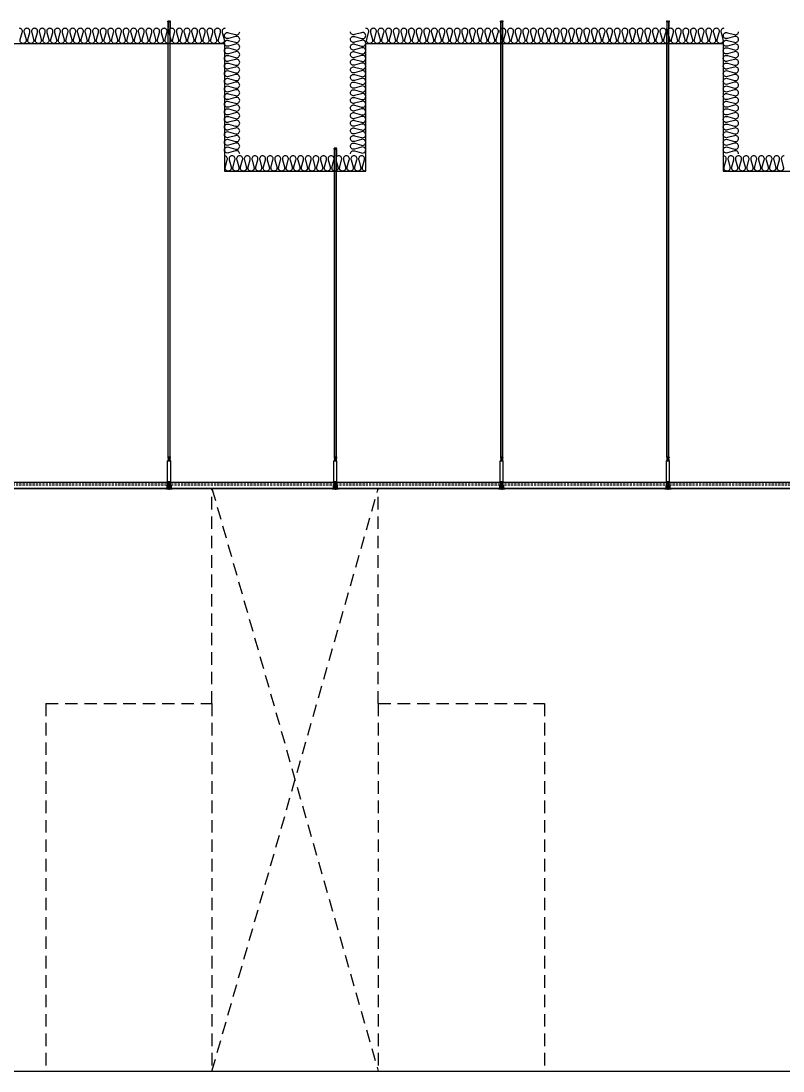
# Model space of a CAD drawing. Header units: millimetres. Extents: x 17311 to 801382, y -242618 to -104888.
# Drawn here: x 315082 to 320582, y -169229 to -161657 of the extents above; entities that cross this region are included whole.
import ezdxf

# ---------------------------------------------------------------- set-up
doc = ezdxf.new("R2010")
doc.units = ezdxf.units.MM
doc.header["$LTSCALE"] = 250
for name, pattern in [('A2', [8, 2, -2, 2, -2]), ('CENTER', [50.8, 31.75, -6.35, 6.35, -6.35]), ('CENTER2', [28.575, 19.05, -3.175, 3.175, -3.175]), ('H1', [1.5, 1, -0.5]), ('HID', [2.8, 1.8, -1]), ('HIDDEN', [9.525, 6.35, -3.175])]:
    doc.linetypes.add(name, pattern=pattern)
for name, color, linetype in [('A-ELE-252', 252, 'Continuous'), ('A-ETC-SERVER', 5, 'H1'), ('A-FIN', 6, 'Continuous'), ('C-1', 252, 'Continuous'), ('C-HANGER', 8, 'Continuous'), ('C-HANGER-C', 8, 'Continuous'), ('C-sec', 252, 'Continuous'), ('C-STL4', 252, 'Continuous'), ('C-STL6', 8, 'Continuous'), ('C-T-BAR MAIN-', 252, 'Continuous'), ('C-삼성엔지니어링_CEILING', 252, 'Continuous'), ('C-압출', 252, 'Continuous'), ('ISL', 251, 'Continuous')]:
    doc.layers.add(name, color=color, linetype=linetype)
doc.layers.add('C-중심선', color=252, linetype='CENTER2', lineweight=20)

# ---------------------------------------------------------------- blocks, each defined once
blk = doc.blocks.new('A$C612ec77b')
at = {"layer": 'A-ELE-252', "linetype": 'HID', "ltscale": 0.2}
for p, q in [((-2400, 2650), (-2400, 4200)), ((-2400, 4200), (-1200, 0)), ((-2400, 0), (-1200, 4200)), ((-1200, 2650), (-1200, 4200)), ((-3600, 2650), (-3600, 0)), ((-3600, 2650), (-2400, 2650)), ((-2400, 2650), (-2400, 0)), ((-1200, 2650), (-1200, 0)), ((-1200, 2650), (0, 2650)), ((0, 2650), (0, 0))]:
    blk.add_line(p, q, dxfattribs=at)
blk = doc.blocks.new('usgh')
at = {"layer": 'C-STL4'}
blk.add_lwpolyline([(1763311, 329517), (1763311, 329599), (1763381, 329599), (1763381, 329517)], close=True, dxfattribs=at)
at = {"layer": 'C-압출', "color": 252, "linetype": 'Continuous', "lineweight": 40, "extrusion": (0, 0, -1)}
for p, q in [((1763325, 329599), (1763322, 329596)), ((1763322, 329596), (1763325, 329592)), ((1763325, 329592), (1763322, 329588)), ((1763322, 329588), (1763325, 329584)), ((1763325, 329584), (1763322, 329580)), ((1763322, 329580), (1763325, 329576)), ((1763325, 329576), (1763322, 329572)), ((1763322, 329572), (1763325, 329568)), ((1763325, 329568), (1763322, 329565)), ((1763322, 329565), (1763325, 329561)), ((1763325, 329561), (1763322, 329557)), ((1763322, 329557), (1763325, 329553)), ((1763325, 329553), (1763322, 329549)), ((1763322, 329549), (1763325, 329545)), ((1763325, 329545), (1763322, 329541)), ((1763364, 329596), (1763368, 329599)), ((1763368, 329592), (1763364, 329596)), ((1763364, 329588), (1763368, 329592)), ((1763368, 329584), (1763364, 329588)), ((1763364, 329580), (1763368, 329584)), ((1763368, 329576), (1763364, 329580)), ((1763364, 329572), (1763368, 329576)), ((1763368, 329568), (1763364, 329572)), ((1763364, 329565), (1763368, 329568)), ((1763368, 329561), (1763364, 329565)), ((1763364, 329557), (1763368, 329561)), ((1763368, 329553), (1763364, 329557)), ((1763364, 329549), (1763368, 329553)), ((1763368, 329545), (1763364, 329549)), ((1763364, 329541), (1763368, 329545)), ((1763325, 329522), (1763320, 329517)), ((1763322, 329541), (1763325, 329538)), ((1763325, 329538), (1763322, 329534)), ((1763322, 329534), (1763325, 329530)), ((1763325, 329530), (1763322, 329526)), ((1763322, 329526), (1763325, 329522)), ((1763363, 329517), (1763368, 329522)), ((1763368, 329538), (1763364, 329541)), ((1763364, 329534), (1763368, 329538)), ((1763368, 329530), (1763364, 329534)), ((1763364, 329526), (1763368, 329530)), ((1763368, 329522), (1763364, 329526))]:
    blk.add_line(p, q, dxfattribs=at)
at = {"layer": 'C-중심선'}
blk.add_line((1763346, 329623), (1763346, 329480), dxfattribs=at)
blk = doc.blocks.new('r6okghj')
at = {"layer": 'C-삼성엔지니어링_CEILING'}
for p, q in [((1770244, 316436), (1770234, 316431)), ((1770244, 316390), (1770234, 316396)), ((1770344, 316436), (1770244, 316436)), ((1770253, 316436), (1770264, 316431)), ((1770253, 316390), (1770264, 316396)), ((1770274, 316436), (1770264, 316431)), ((1770264, 316396), (1770264, 316431)), ((1770274, 316390), (1770264, 316396)), ((1770314, 316436), (1770324, 316431)), ((1770314, 316390), (1770324, 316396)), ((1770334, 316436), (1770324, 316431)), ((1770324, 316396), (1770324, 316431)), ((1770334, 316390), (1770324, 316396)), ((1770344, 316436), (1770354, 316431)), ((1770344, 316390), (1770354, 316396))]:
    blk.add_line(p, q, dxfattribs=at)
for points in [[(1770234, 316431), (1770234, 316396)], [(1770244, 316390), (1770344, 316390)], [(1770354, 316396), (1770354, 316431)]]:
    blk.add_lwpolyline(points, dxfattribs=at)
blk = doc.blocks.new('격자틀-1')
at = {"layer": 'C-HANGER'}
for p, q in [((-16.4, 230.4), (6.3, 230.4)), ((-16.4, 230.4), (-16.4, 228.9)), ((-16.4, 228.9), (6.3, 228.9)), ((6.3, 230.4), (6.3, 228.9))]:
    blk.add_line(p, q, dxfattribs=at)
at = {"layer": 'C-HANGER-C'}
for p, q in [((-16.1, 52.1), (-16.1, 202)), ((6, 202), (-16.1, 202)), ((6, 52.1), (6, 202)), ((6, 52.1), (-16.1, 52.1))]:
    blk.add_line(p, q, dxfattribs=at)
at = {"layer": 'C-STL6', "linetype": 'CENTER2', "ltscale": 20}
blk.add_line((-5, 52.7), (-5, -5), dxfattribs=at)
at = {"layer": 'C-T-BAR MAIN-'}
blk.add_lwpolyline([(-14.3, 41.1), (-14.3, 52.1), (4.2, 52.1), (4.2, 41.1), (2.2, 41.1), (2.2, 50.1), (-12.3, 50.1), (-12.3, 41.1), (-14.3, 41.1)], dxfattribs=at)
at = {"layer": 'C-삼성엔지니어링_CEILING'}
for p, q in [((-14, 202), (-14, 203.8)), ((-12.4, 210.8), (-13.9, 209.9)), ((-12.4, 203.8), (-13.9, 204.7)), ((2.3, 210.8), (-12.4, 210.8)), ((2.3, 203.8), (-12.4, 203.8)), ((-11.1, 210.8), (-9.5, 209.9)), ((-11.1, 203.8), (-9.5, 204.7)), ((-10.7, 220.3), (-2.2, 222)), ((-10.7, 220.3), (-9.9, 221.6)), ((-10.7, 218.1), (1, 220.5)), ((-10.7, 220.3), (-9.9, 219.4)), ((-10.7, 218.1), (-9.9, 219.4)), ((-10.7, 215.9), (1, 218.3)), ((-10.7, 218.1), (-9.9, 217.2)), ((-10.7, 215.9), (-9.9, 217.2)), ((-10.7, 213.7), (1, 216.1)), ((-10.7, 215.9), (-9.9, 215)), ((-10.7, 213.7), (-9.9, 215)), ((-10.7, 213.7), (-9.9, 212.8)), ((-10.4, 213.4), (-10.4, 210.8)), ((-10.3, 222), (-9.9, 221.6)), ((-9.9, 221.6), (-7.6, 222)), ((-9.9, 221.6), (-7.6, 222)), ((-9.9, 219.4), (-0.2, 221.3)), ((-9.9, 219.4), (-0.2, 221.3)), ((-9.9, 217.2), (-0.2, 219.1)), ((-9.9, 217.2), (-0.2, 219.1)), ((-9.9, 215), (-0.2, 216.9)), ((-9.9, 215), (-0.2, 216.9)), ((-9.9, 212.8), (-0.2, 214.7)), ((-9.9, 212.8), (-0.2, 214.7)), ((-8, 210.8), (-9.5, 209.9)), ((-9.5, 204.7), (-9.5, 209.9)), ((-8, 203.8), (-9.5, 204.7)), ((-2.1, 210.8), (-0.6, 209.9)), ((-2.1, 203.8), (-0.6, 204.7)), ((1, 210.8), (-0.6, 209.9)), ((-0.6, 204.7), (-0.6, 209.9)), ((1, 203.8), (-0.6, 204.7)), ((-0.2, 221.3), (0.4, 222)), ((-0.2, 221.3), (1, 220.5)), ((-0.2, 219.1), (1, 220.5)), ((-0.2, 219.1), (1, 218.3)), ((-0.2, 216.9), (1, 218.3)), ((-0.2, 216.9), (1, 216.1)), ((-0.2, 214.7), (1, 216.1)), ((0.3, 215.3), (0.3, 210.8)), ((0.3, 215.3), (0.3, 210.8)), ((2.3, 210.8), (3.8, 209.9)), ((2.3, 203.8), (3.8, 204.7)), ((3.9, 202), (3.9, 203.8))]:
    blk.add_line(p, q, dxfattribs=at)
for points in [[(3.9, 203.8), (-14, 203.8)], [(-13.9, 209.9), (-13.9, 204.7)], [(-12.4, 203.8), (2.3, 203.8)], [(3.8, 204.7), (3.8, 209.9)]]:
    blk.add_lwpolyline(points, dxfattribs=at)
at = {"layer": 'C-압출', "linetype": 'Continuous', "lineweight": 40, "extrusion": (0, 0, -1)}
for p, q in [((-25.1, 0.3), (-25.1, 2.2)), ((-24.8, 2.5), (-12.6, 2.5)), ((-10.1, 0), (-24.8, 0)), ((-12.3, 2.8), (-12.3, 28.3)), ((-10.1, 50), (-8.3, 50)), ((-9.8, 19.7), (-9.8, 18.9)), ((-9.8, 18.9), (-9.2, 18.3)), ((-9.2, 18.3), (-9.8, 17.6)), ((-9.8, 17.6), (-9.2, 17)), ((-9.2, 17), (-9.8, 16.4)), ((-9.8, 16.4), (-9.2, 15.8)), ((-9.2, 15.8), (-9.8, 15.1)), ((-9.8, 15.1), (-9.2, 14.5)), ((-9.2, 14.5), (-9.8, 13.9)), ((-9.8, 13.9), (-9.2, 13.2)), ((-9.2, 13.2), (-9.8, 12.6)), ((-9.8, 12.6), (-9.2, 12)), ((-9.2, 12), (-9.8, 11.4)), ((-9.8, 11.4), (-9.2, 10.8)), ((-9.2, 10.8), (-9.8, 10.1)), ((-9.8, 10.1), (-9.2, 9.5)), ((-9.2, 9.5), (-9.8, 8.9)), ((-9.8, 8.9), (-9.2, 8.2)), ((-9.2, 8.2), (-9.8, 7.6)), ((-9.8, 7.6), (-9.2, 7)), ((-9.2, 7), (-9.8, 6.4)), ((-9.8, 6.4), (-9.2, 5.8)), ((-9.2, 5.8), (-9.8, 5.1)), ((-9.8, 5.1), (-9.2, 4.5)), ((-9.2, 4.5), (-9.8, 3.9)), ((-9.8, 3.9), (-9.2, 3.2)), ((-9.2, 3.2), (-9.8, 2.6)), ((-9.8, 2.6), (-9.2, 2)), ((-9.2, 2), (-9.8, 1.4)), ((-9.8, 1.4), (-9.8, 0.6)), ((-9.8, 0.6), (-9.8, 0.3)), ((-0.6, 20), (-9.5, 20)), ((-8.1, 49.7), (-8.1, 49.5)), ((-2, 49), (-2, 49.7)), ((-1.7, 50), (0.1, 50)), ((-0.9, 17.6), (-0.3, 18.3)), ((-0.3, 17), (-0.9, 17.6)), ((-0.9, 16.4), (-0.3, 17)), ((-0.3, 15.8), (-0.9, 16.4)), ((-0.9, 15.1), (-0.3, 15.8)), ((-0.3, 14.5), (-0.9, 15.1)), ((-0.9, 13.9), (-0.3, 14.5)), ((-0.3, 13.2), (-0.9, 13.9)), ((-0.9, 12.6), (-0.3, 13.2)), ((-0.3, 12), (-0.9, 12.6)), ((-0.9, 11.4), (-0.3, 12)), ((-0.3, 10.8), (-0.9, 11.4)), ((-0.9, 10.1), (-0.3, 10.8)), ((-0.3, 9.5), (-0.9, 10.1)), ((-0.9, 8.9), (-0.3, 9.5)), ((-0.3, 8.2), (-0.9, 8.9)), ((-0.9, 7.6), (-0.3, 8.2)), ((-0.3, 7), (-0.9, 7.6)), ((-0.9, 6.4), (-0.3, 7)), ((-0.3, 5.8), (-0.9, 6.4)), ((-0.9, 5.1), (-0.3, 5.8)), ((-0.3, 4.5), (-0.9, 5.1)), ((-0.9, 3.9), (-0.3, 4.5)), ((-0.3, 3.2), (-0.9, 3.9)), ((-0.9, 2.6), (-0.3, 3.2)), ((-0.3, 2), (-0.9, 2.6)), ((-0.9, 1.4), (-0.3, 2)), ((-0.3, 0.8), (-0.9, 1.4)), ((-0.3, 18.3), (-0.3, 19.7)), ((-0.3, 0.3), (-0.3, 0.8)), ((14.7, 0), (0, 0)), ((2.2, 28.3), (2.2, 2.8)), ((2.5, 2.5), (14.7, 2.5)), ((14.9, 2.2), (14.9, 0.3))]:
    blk.add_line(p, q, dxfattribs=at)
at = {"layer": 'C-압출', "linetype": 'Continuous', "lineweight": 40}
for p, q in [((-12.3, 28.3), (-12.3, 49.7)), ((-12, 50), (-8.3, 50)), ((-9.3, 31.3), (-9.3, 44.7)), ((-9, 45), (-8.3, 45)), ((-9, 31), (-1.1, 31)), ((-8.1, 49.7), (-8.1, 45.3)), ((-2, 49.7), (-2, 45.3)), ((-1.7, 50), (1.9, 50)), ((-1.7, 45), (-1.1, 45)), ((-0.8, 31.3), (-0.8, 44.7)), ((2.2, 28.3), (2.2, 49.7))]:
    blk.add_line(p, q, dxfattribs=at)
at = {"layer": 'C-압출', "linetype": 'Continuous', "lineweight": 40, "extrusion": (0, 0, -1)}
for centre, start, end in [((24.8, 0.3), 270, 0), ((12.6, 2.8), 180, 270), ((10.1, 0.3), 180, 270), ((9.5, 19.7), 0, 90), ((8.3, 49.7), 90, 180), ((1.7, 49.7), 0, 90), ((0.6, 19.7), 90, 180), ((0, 0.3), 270, 0), ((-2.5, 2.8), 270, 0), ((-14.7, 2.2), 90, 180), ((-14.7, 0.3), 180, 270)]:
    blk.add_arc(centre, 0.3, start, end, dxfattribs=at)
at = {"layer": 'C-압출', "linetype": 'Continuous', "lineweight": 40}
for centre, start, end in [((-12, 49.7), 90, 180), ((-9, 44.7), 90, 180), ((-9, 31.3), 180, 270), ((-8.3, 49.7), 0, 90), ((-8.3, 45.3), 270, 0), ((-1.7, 45.3), 180, 270), ((-1.1, 44.7), 0, 90), ((-1.1, 31.3), 270, 0), ((1.9, 49.7), 0, 90)]:
    blk.add_arc(centre, 0.3, start, end, dxfattribs=at)
at = {"layer": 'C-압출'}
blk.add_arc((-1.7, 49.7), 0.3, 90, 180, dxfattribs=at)
at = {"layer": 'C-중심선', "linetype": 'CENTER', "lineweight": 5}
blk.add_line((-14.5, 25.5), (4.4, 25.5), dxfattribs=at)
at = {"layer": 'C-HANGER-C'}
for name, p, xscale, yscale, zscale in [('r6okghj', (-263370.1, -46847), 0.1487691112046762, 0.1487691112046762, 0.1487691112046762), ('usgh', (-176673.6, -32977.4), 0.1001893939418906, 0.1001893939418906, 0.1001893939418906)]:
    blk.add_blockref(name, p, dxfattribs=dict(at, xscale=xscale, yscale=yscale, zscale=zscale))

msp = doc.modelspace()

# ---------------------------------------------------------------- linework, layer by layer
at = {"layer": 'A-FIN'}
for p, q in [((295060.7, -169229.5), (360660.7, -169229.5)), ((297260.7, -169229.5), (327760.7, -169229.5))]:
    msp.add_line(p, q, dxfattribs=at)
at = {"layer": 'C-1', "linetype": 'A2'}
for p, q in [((316143.1, -161662.3), (316142, -161659.5)), ((316146.9, -161666.7), (316142.6, -161656.9)), ((316148.2, -161657.2), (316142.6, -161658.4)), ((316143.1, -161662.3), (316144, -161662)), ((316143.8, -161664), (316144.7, -161663.7)), ((316144.9, -161666.7), (316143.8, -161664)), ((316144.7, -161663.7), (316144, -161662)), ((316144.9, -161709.5), (316144.9, -161666.7)), ((316146.9, -161709.5), (316146.9, -161666.7)), ((316151.8, -161665.9), (316149.2, -161657.7)), ((316151.8, -161665.9), (316154.4, -161657.7)), ((316160.9, -161658.4), (316155.3, -161657.2)), ((316156.6, -161666.7), (316160.9, -161656.9)), ((316156.6, -161666.7), (316156.6, -161709.5)), ((316158.6, -161666.7), (316159.7, -161664)), ((316158.6, -161666.7), (316158.6, -161709.5)), ((316158.8, -161663.7), (316159.5, -161662)), ((316159.7, -161664), (316158.8, -161663.7)), ((316160.4, -161662.3), (316159.5, -161662)), ((316160.4, -161662.3), (316161.5, -161659.5)), ((318543.1, -161662.3), (318542, -161659.5)), ((318546.9, -161666.7), (318542.6, -161656.9)), ((318548.2, -161657.2), (318542.6, -161658.4)), ((318543.1, -161662.3), (318544, -161662)), ((318543.8, -161664), (318544.7, -161663.7)), ((318544.9, -161666.7), (318543.8, -161664)), ((318544.7, -161663.7), (318544, -161662)), ((318544.9, -161709.5), (318544.9, -161666.7)), ((318546.9, -161709.5), (318546.9, -161666.7)), ((318551.8, -161665.9), (318549.2, -161657.7)), ((318551.8, -161665.9), (318554.4, -161657.7)), ((318560.9, -161658.4), (318555.3, -161657.2)), ((318556.6, -161666.7), (318560.9, -161656.9)), ((318556.6, -161666.7), (318556.6, -161709.5)), ((318558.6, -161666.7), (318559.7, -161664)), ((318558.6, -161666.7), (318558.6, -161709.5)), ((318558.8, -161663.7), (318559.5, -161662)), ((318559.7, -161664), (318558.8, -161663.7)), ((318560.4, -161662.3), (318559.5, -161662)), ((318560.4, -161662.3), (318561.5, -161659.5)), ((319743.1, -161662.3), (319742, -161659.5)), ((319746.9, -161666.7), (319742.6, -161656.9)), ((319748.2, -161657.2), (319742.6, -161658.4)), ((319743.1, -161662.3), (319744, -161662)), ((319743.8, -161664), (319744.7, -161663.7)), ((319744.9, -161666.7), (319743.8, -161664)), ((319744.7, -161663.7), (319744, -161662)), ((319744.9, -161709.5), (319744.9, -161666.7)), ((319746.9, -161709.5), (319746.9, -161666.7)), ((319751.8, -161665.9), (319749.2, -161657.7)), ((319751.8, -161665.9), (319754.4, -161657.7)), ((319760.9, -161658.4), (319755.3, -161657.2)), ((319756.6, -161666.7), (319760.9, -161656.9)), ((319756.6, -161666.7), (319756.6, -161709.5)), ((319758.6, -161666.7), (319759.7, -161664)), ((319758.6, -161666.7), (319758.6, -161709.5)), ((319758.8, -161663.7), (319759.5, -161662)), ((319759.7, -161664), (319758.8, -161663.7)), ((319760.4, -161662.3), (319759.5, -161662)), ((319760.4, -161662.3), (319761.5, -161659.5)), ((317343.1, -162582.3), (317342, -162579.5)), ((317346.9, -162586.7), (317342.6, -162576.9)), ((317348.2, -162577.2), (317342.6, -162578.4)), ((317343.1, -162582.3), (317344, -162582)), ((317343.8, -162584), (317344.7, -162583.7)), ((317344.9, -162586.7), (317343.8, -162584)), ((317344.7, -162583.7), (317344, -162582)), ((317359.4, -162574.6), (317344.1, -162574.6)), ((317351.8, -162585.9), (317349.2, -162577.7)), ((317351.8, -162585.9), (317354.4, -162577.7)), ((317360.9, -162578.4), (317355.3, -162577.2)), ((317356.6, -162586.7), (317360.9, -162576.9)), ((317358.6, -162586.7), (317359.7, -162584)), ((317358.8, -162583.7), (317359.5, -162582)), ((317359.7, -162584), (317358.8, -162583.7)), ((317360.4, -162582.3), (317359.5, -162582)), ((317360.4, -162582.3), (317361.5, -162579.5)), ((317344.9, -162629.5), (317344.9, -162586.7)), ((317346.9, -162629.5), (317346.9, -162586.7)), ((317356.6, -162586.7), (317356.6, -162629.5)), ((317358.6, -162586.7), (317358.6, -162629.5))]:
    msp.add_line(p, q, dxfattribs=at)
for centre, radius, start, end in [((316142.8, -161659.2), 0.808, 102.52881, 201.80141), ((316148.4, -161658), 0.808, 17.65012, 102.52881), ((316155.1, -161658), 0.808, 77.47119, 162.34988), ((316160.8, -161659.2), 0.808, 338.19859, 77.47119), ((318542.8, -161659.2), 0.808, 102.52881, 201.80141), ((318548.4, -161658), 0.808, 17.65012, 102.52881), ((318555.1, -161658), 0.808, 77.47119, 162.34988), ((318560.8, -161659.2), 0.808, 338.19859, 77.47119), ((319742.8, -161659.2), 0.808, 102.52881, 201.80141), ((319748.4, -161658), 0.808, 17.65012, 102.52881), ((319755.1, -161658), 0.808, 77.47119, 162.34988), ((319760.8, -161659.2), 0.808, 338.19859, 77.47119), ((317342.8, -162579.2), 0.808, 102.52881, 201.80141), ((317344.1, -162576.2), 1.62, 90, 203.42869), ((317348.4, -162578), 0.808, 17.65012, 102.52881), ((317355.1, -162578), 0.808, 77.47119, 162.34988), ((317359.4, -162576.2), 1.62, 336.57131, 90), ((317360.8, -162579.2), 0.808, 338.19859, 77.47119)]:
    msp.add_arc(centre, radius, start, end, dxfattribs=at)
at = {"layer": 'C-HANGER'}
for p, q in [((316144.6, -164801.5), (316144.6, -161709.5)), ((316145.5, -164801.5), (316145.5, -161709.5)), ((316158, -164801.5), (316158, -161709.5)), ((316158.9, -164801.5), (316158.9, -161709.5)), ((318544.6, -164801.5), (318544.6, -161709.5)), ((318545.5, -164801.5), (318545.5, -161709.5)), ((318558, -164801.5), (318558, -161709.5)), ((318558.9, -164801.5), (318558.9, -161709.5)), ((319744.6, -164801.5), (319744.6, -161709.5)), ((319745.5, -164801.5), (319745.5, -161709.5)), ((319758, -164801.5), (319758, -161709.5)), ((319758.9, -164801.5), (319758.9, -161709.5)), ((317344.6, -164801.5), (317344.6, -162629.5)), ((317345.5, -164801.5), (317345.5, -162629.5)), ((317358, -164801.5), (317358, -162629.5)), ((317358.9, -164801.5), (317358.9, -162629.5))]:
    msp.add_line(p, q, dxfattribs=at)
at = {"layer": 'C-sec'}
for points in [[(314965.7, -165028.7), (316137.8, -165028.7, 0.361786), (316138.1, -165028.4), (316138.1, -165006.7), (316138.8, -165006.7), (316138.8, -165029.2, -0.414214), (316138.5, -165029.5), (314965.1, -165029.5, -0.414214), (314964.8, -165029.2), (314964.8, -165006.7), (314965.5, -165006.7), (314965.5, -165028.4, 0.414214), (314965.8, -165028.7)], [(316165.7, -165028.7), (317337.8, -165028.7, 0.361786), (317338.1, -165028.4), (317338.1, -165006.7), (317338.8, -165006.7), (317338.8, -165029.2, -0.414214), (317338.5, -165029.5), (316165.1, -165029.5, -0.414214), (316164.8, -165029.2), (316164.8, -165006.7), (316165.5, -165006.7), (316165.5, -165028.4, 0.414214), (316165.8, -165028.7)], [(317365.7, -165028.7), (318537.8, -165028.7, 0.361786), (318538.1, -165028.4), (318538.1, -165006.7), (318538.8, -165006.7), (318538.8, -165029.2, -0.414214), (318538.5, -165029.5), (317365.1, -165029.5, -0.414214), (317364.8, -165029.2), (317364.8, -165006.7), (317365.5, -165006.7), (317365.5, -165028.4, 0.414214), (317365.8, -165028.7)], [(318565.7, -165028.7), (319737.8, -165028.7, 0.361786), (319738.1, -165028.4), (319738.1, -165006.7), (319738.8, -165006.7), (319738.8, -165029.2, -0.414214), (319738.5, -165029.5), (318565.1, -165029.5, -0.414214), (318564.8, -165029.2), (318564.8, -165006.7), (318565.5, -165006.7), (318565.5, -165028.4, 0.414214), (318565.8, -165028.7)], [(319765.7, -165028.7), (320937.8, -165028.7, 0.361786), (320938.1, -165028.4), (320938.1, -165006.7), (320938.8, -165006.7), (320938.8, -165029.2, -0.414214), (320938.5, -165029.5), (319765.1, -165029.5, -0.414214), (319764.8, -165029.2), (319764.8, -165006.7), (319765.5, -165006.7), (319765.5, -165028.4, 0.414214), (319765.8, -165028.7)]]:
    msp.add_lwpolyline(points, format="xyb", dxfattribs=at)
at = {"layer": 'C-STL6'}
msp.add_line((297282.6, -164982), (358438.8, -164982), dxfattribs=at)
at = {"layer": 'C-STL6', "linetype": 'HIDDEN', "ltscale": 0.01}
for p, q in [((297282.6, -164986.9), (358438.8, -164986.9)), ((297282.6, -165000.9), (358438.8, -165000.9))]:
    msp.add_line(p, q, dxfattribs=at)
at = {"layer": 'ISL'}
for points in [[(316555.7, -161709.5, 0.524856), (316535.1, -161739.3), (316548.7, -161789.7, -1.449198), (316507.6, -161789.7), (316521.2, -161739.3, 0.524856), (316500.7, -161709.5, 0.524856), (316480.1, -161739.3), (316493.7, -161789.7, -1.449198), (316452.6, -161789.7), (316466.2, -161739.3, 0.524856), (316445.7, -161709.5, 0.524856), (316425.1, -161739.3), (316438.7, -161789.7, -1.449198), (316397.6, -161789.7), (316411.2, -161739.3, 0.524856), (316390.7, -161709.5, 0.524856), (316370.1, -161739.3), (316383.7, -161789.7, -1.449198), (316342.6, -161789.7), (316356.2, -161739.3, 0.524856), (316335.7, -161709.5, 0.524856), (316315.1, -161739.3), (316328.7, -161789.7, -1.449198), (316287.6, -161789.7), (316301.2, -161739.3, 0.524856), (316280.7, -161709.5, 0.524856), (316260.1, -161739.3), (316273.7, -161789.7, -1.449198), (316232.6, -161789.7), (316246.2, -161739.3, 0.524856), (316225.7, -161709.5, 0.524856), (316205.1, -161739.3), (316218.7, -161789.7, -1.449198), (316177.6, -161789.7), (316191.2, -161739.3, 0.524856), (316170.7, -161709.5, 0.524856), (316150.1, -161739.3), (316163.7, -161789.7, -1.449198), (316122.6, -161789.7), (316136.2, -161739.3, 0.524856), (316115.7, -161709.5, 0.524856), (316095.1, -161739.3), (316108.7, -161789.7, -1.449198), (316067.6, -161789.7), (316081.2, -161739.3, 0.524856), (316060.7, -161709.5, 0.524856), (316040.1, -161739.3), (316053.7, -161789.7, -1.449198), (316012.6, -161789.7), (316026.2, -161739.3, 0.524856), (316005.7, -161709.5, 0.524856), (315985.1, -161739.3), (315998.7, -161789.7, -1.449198), (315957.6, -161789.7), (315971.2, -161739.3, 0.524856), (315950.7, -161709.5, 0.524856), (315930.1, -161739.3), (315943.7, -161789.7, -1.449198), (315902.6, -161789.7), (315916.2, -161739.3, 0.524856), (315895.7, -161709.5, 0.524856), (315875.1, -161739.3), (315888.7, -161789.7, -1.449198), (315847.6, -161789.7), (315861.2, -161739.3, 0.524856), (315840.7, -161709.5, 0.524856), (315820.1, -161739.3), (315833.7, -161789.7, -1.449198), (315792.6, -161789.7), (315806.2, -161739.3, 0.524856), (315785.7, -161709.5, 0.524856), (315765.1, -161739.3), (315778.7, -161789.7, -1.449198), (315737.6, -161789.7), (315751.2, -161739.3, 0.524856), (315730.7, -161709.5, 0.524856), (315710.1, -161739.3), (315723.7, -161789.7, -1.449198), (315682.6, -161789.7), (315696.2, -161739.3, 0.524856), (315675.7, -161709.5, 0.524856), (315655.1, -161739.3), (315668.7, -161789.7, -1.449198), (315627.6, -161789.7), (315641.2, -161739.3, 0.524856), (315620.7, -161709.5, 0.524856), (315600.1, -161739.3), (315613.7, -161789.7, -1.449198), (315572.6, -161789.7), (315586.2, -161739.3, 0.524856), (315565.7, -161709.5, 0.524856), (315545.1, -161739.3), (315558.7, -161789.7, -1.449198), (315517.6, -161789.7), (315531.2, -161739.3, 0.524856), (315510.7, -161709.5, 0.524856), (315490.1, -161739.3), (315503.7, -161789.7, -1.449198), (315462.6, -161789.7), (315476.2, -161739.3, 0.524856), (315455.7, -161709.5, 0.524856), (315435.1, -161739.3), (315448.7, -161789.7, -1.449198), (315407.6, -161789.7), (315421.2, -161739.3, 0.524856), (315400.7, -161709.5, 0.524856), (315380.1, -161739.3), (315393.7, -161789.7, -1.449198), (315352.6, -161789.7), (315366.2, -161739.3, 0.524856), (315345.7, -161709.5, 0.524856), (315325.1, -161739.3), (315338.7, -161789.7, -1.449198), (315297.6, -161789.7), (315311.2, -161739.3, 0.524856), (315290.7, -161709.5, 0.524856), (315270.1, -161739.3), (315283.7, -161789.7, -1.449198), (315242.6, -161789.7), (315256.2, -161739.3, 0.524856), (315235.7, -161709.5, 0.524856), (315215.1, -161739.3), (315228.7, -161789.7, -1.449198), (315187.6, -161789.7), (315201.2, -161739.3, 0.524856), (315180.7, -161709.5, 0.524856), (315160.1, -161739.3), (315173.7, -161789.7, -1.449198), (315132.6, -161789.7), (315146.2, -161739.3, 0.524856), (315125.7, -161709.5, 0.524856), (315105.1, -161739.3), (315118.7, -161789.7, -1.449198), (315077.6, -161789.7), (315091.2, -161739.3, 0.524856), (315070.7, -161709.5, 0.524856)], [(316660.7, -162614.5, 0.524856), (316630.9, -162593.9), (316580.5, -162607.6, -1.449198), (316580.5, -162566.4), (316630.9, -162580.1, 0.524856), (316660.7, -162559.5, 0.524856), (316630.9, -162538.9), (316580.5, -162552.6, -1.449198), (316580.5, -162511.4), (316630.9, -162525.1, 0.524856), (316660.7, -162504.5, 0.524856), (316630.9, -162483.9), (316580.5, -162497.6, -1.449198), (316580.5, -162456.4), (316630.9, -162470.1, 0.524856), (316660.7, -162449.5, 0.524856), (316630.9, -162428.9), (316580.5, -162442.6, -1.449198), (316580.5, -162401.4), (316630.9, -162415.1, 0.524856), (316660.7, -162394.5, 0.524856), (316630.9, -162373.9), (316580.5, -162387.6, -1.449198), (316580.5, -162346.4), (316630.9, -162360.1, 0.524856), (316660.7, -162339.5, 0.524856), (316630.9, -162318.9), (316580.5, -162332.6, -1.449198), (316580.5, -162291.4), (316630.9, -162305.1, 0.524856), (316660.7, -162284.5, 0.524856), (316630.9, -162263.9), (316580.5, -162277.6, -1.449198), (316580.5, -162236.4), (316630.9, -162250.1, 0.524856), (316660.7, -162229.5, 0.524856), (316630.9, -162208.9), (316580.5, -162222.6, -1.449198), (316580.5, -162181.4), (316630.9, -162195.1, 0.524856), (316660.7, -162174.5, 0.524856), (316630.9, -162153.9), (316580.5, -162167.6, -1.449198), (316580.5, -162126.4), (316630.9, -162140.1, 0.524856), (316660.7, -162119.5, 0.524856), (316630.9, -162098.9), (316580.5, -162112.6, -1.449198), (316580.5, -162071.4), (316630.9, -162085.1, 0.524856), (316660.7, -162064.5, 0.524856), (316630.9, -162043.9), (316580.5, -162057.6, -1.449198), (316580.5, -162016.4), (316630.9, -162030.1, 0.524856), (316660.7, -162009.5, 0.524856), (316630.9, -161988.9), (316580.5, -162002.6, -1.449198), (316580.5, -161961.4), (316630.9, -161975.1, 0.524856), (316660.7, -161954.5, 0.524856), (316630.9, -161933.9), (316580.5, -161947.6, -1.449198), (316580.5, -161906.4), (316630.9, -161920.1, 0.524856), (316660.7, -161899.5, 0.524856), (316630.9, -161878.9), (316580.5, -161892.6, -1.449198), (316580.5, -161851.4), (316630.9, -161865.1, 0.524856), (316660.7, -161844.5, 0.524856), (316630.9, -161823.9), (316580.5, -161837.6, -1.449198), (316580.5, -161796.4), (316630.9, -161810.1, 0.524856), (316660.7, -161789.5, 0.524856), (316630.9, -161768.9), (316580.5, -161782.6, -1.449198), (316580.5, -161741.4), (316630.9, -161755.1, 0.524856), (316660.7, -161734.5)], [(317460.7, -162614.5, -0.524856), (317490.5, -162593.9), (317540.9, -162607.6, 1.449198), (317540.9, -162566.4), (317490.5, -162580.1, -0.524856), (317460.7, -162559.5, -0.524856), (317490.5, -162538.9), (317540.9, -162552.6, 1.449198), (317540.9, -162511.4), (317490.5, -162525.1, -0.524856), (317460.7, -162504.5, -0.524856), (317490.5, -162483.9), (317540.9, -162497.6, 1.449198), (317540.9, -162456.4), (317490.5, -162470.1, -0.524856), (317460.7, -162449.5, -0.524856), (317490.5, -162428.9), (317540.9, -162442.6, 1.449198), (317540.9, -162401.4), (317490.5, -162415.1, -0.524856), (317460.7, -162394.5, -0.524856), (317490.5, -162373.9), (317540.9, -162387.6, 1.449198), (317540.9, -162346.4), (317490.5, -162360.1, -0.524856), (317460.7, -162339.5, -0.524856), (317490.5, -162318.9), (317540.9, -162332.6, 1.449198), (317540.9, -162291.4), (317490.5, -162305.1, -0.524856), (317460.7, -162284.5, -0.524856), (317490.5, -162263.9), (317540.9, -162277.6, 1.449198), (317540.9, -162236.4), (317490.5, -162250.1, -0.524856), (317460.7, -162229.5, -0.524856), (317490.5, -162208.9), (317540.9, -162222.6, 1.449198), (317540.9, -162181.4), (317490.5, -162195.1, -0.524856), (317460.7, -162174.5, -0.524856), (317490.5, -162153.9), (317540.9, -162167.6, 1.449198), (317540.9, -162126.4), (317490.5, -162140.1, -0.524856), (317460.7, -162119.5, -0.524856), (317490.5, -162098.9), (317540.9, -162112.6, 1.449198), (317540.9, -162071.4), (317490.5, -162085.1, -0.524856), (317460.7, -162064.5, -0.524856), (317490.5, -162043.9), (317540.9, -162057.6, 1.449198), (317540.9, -162016.4), (317490.5, -162030.1, -0.524856), (317460.7, -162009.5, -0.524856), (317490.5, -161988.9), (317540.9, -162002.6, 1.449198), (317540.9, -161961.4), (317490.5, -161975.1, -0.524856), (317460.7, -161954.5, -0.524856), (317490.5, -161933.9), (317540.9, -161947.6, 1.449198), (317540.9, -161906.4), (317490.5, -161920.1, -0.524856), (317460.7, -161899.5, -0.524856), (317490.5, -161878.9), (317540.9, -161892.6, 1.449198), (317540.9, -161851.4), (317490.5, -161865.1, -0.524856), (317460.7, -161844.5, -0.524856), (317490.5, -161823.9), (317540.9, -161837.6, 1.449198), (317540.9, -161796.4), (317490.5, -161810.1, -0.524856), (317460.7, -161789.5, -0.524856), (317490.5, -161768.9), (317540.9, -161782.6, 1.449198), (317540.9, -161741.4), (317490.5, -161755.1, -0.524856), (317460.7, -161734.5)], [(320155.7, -161709.5, 0.524856), (320135.1, -161739.3), (320148.7, -161789.7, -1.449198), (320107.6, -161789.7), (320121.2, -161739.3, 0.524856), (320100.7, -161709.5, 0.524856), (320080.1, -161739.3), (320093.7, -161789.7, -1.449198), (320052.6, -161789.7), (320066.2, -161739.3, 0.524856), (320045.7, -161709.5, 0.524856), (320025.1, -161739.3), (320038.7, -161789.7, -1.449198), (319997.6, -161789.7), (320011.2, -161739.3, 0.524856), (319990.7, -161709.5, 0.524856), (319970.1, -161739.3), (319983.7, -161789.7, -1.449198), (319942.6, -161789.7), (319956.2, -161739.3, 0.524856), (319935.7, -161709.5, 0.524856), (319915.1, -161739.3), (319928.7, -161789.7, -1.449198), (319887.6, -161789.7), (319901.2, -161739.3, 0.524856), (319880.7, -161709.5, 0.524856), (319860.1, -161739.3), (319873.7, -161789.7, -1.449198), (319832.6, -161789.7), (319846.2, -161739.3, 0.524856), (319825.7, -161709.5, 0.524856), (319805.1, -161739.3), (319818.7, -161789.7, -1.449198), (319777.6, -161789.7), (319791.2, -161739.3, 0.524856), (319770.7, -161709.5, 0.524856), (319750.1, -161739.3), (319763.7, -161789.7, -1.449198), (319722.6, -161789.7), (319736.2, -161739.3, 0.524856), (319715.7, -161709.5, 0.524856), (319695.1, -161739.3), (319708.7, -161789.7, -1.449198), (319667.6, -161789.7), (319681.2, -161739.3, 0.524856), (319660.7, -161709.5, 0.524856), (319640.1, -161739.3), (319653.7, -161789.7, -1.449198), (319612.6, -161789.7), (319626.2, -161739.3, 0.524856), (319605.7, -161709.5, 0.524856), (319585.1, -161739.3), (319598.7, -161789.7, -1.449198), (319557.6, -161789.7), (319571.2, -161739.3, 0.524856), (319550.7, -161709.5, 0.524856), (319530.1, -161739.3), (319543.7, -161789.7, -1.449198), (319502.6, -161789.7), (319516.2, -161739.3, 0.524856), (319495.7, -161709.5, 0.524856), (319475.1, -161739.3), (319488.7, -161789.7, -1.449198), (319447.6, -161789.7), (319461.2, -161739.3, 0.524856), (319440.7, -161709.5, 0.524856), (319420.1, -161739.3), (319433.7, -161789.7, -1.449198), (319392.6, -161789.7), (319406.2, -161739.3, 0.524856), (319385.7, -161709.5, 0.524856), (319365.1, -161739.3), (319378.7, -161789.7, -1.449198), (319337.6, -161789.7), (319351.2, -161739.3, 0.524856), (319330.7, -161709.5, 0.524856), (319310.1, -161739.3), (319323.7, -161789.7, -1.449198), (319282.6, -161789.7), (319296.2, -161739.3, 0.524856), (319275.7, -161709.5, 0.524856), (319255.1, -161739.3), (319268.7, -161789.7, -1.449198), (319227.6, -161789.7), (319241.2, -161739.3, 0.524856), (319220.7, -161709.5, 0.524856), (319200.1, -161739.3), (319213.7, -161789.7, -1.449198), (319172.6, -161789.7), (319186.2, -161739.3, 0.524856), (319165.7, -161709.5, 0.524856), (319145.1, -161739.3), (319158.7, -161789.7, -1.449198), (319117.6, -161789.7), (319131.2, -161739.3, 0.524856), (319110.7, -161709.5, 0.524856), (319090.1, -161739.3), (319103.7, -161789.7, -1.449198), (319062.6, -161789.7), (319076.2, -161739.3, 0.524856), (319055.7, -161709.5, 0.524856), (319035.1, -161739.3), (319048.7, -161789.7, -1.449198), (319007.6, -161789.7), (319021.2, -161739.3, 0.524856), (319000.7, -161709.5, 0.524856), (318980.1, -161739.3), (318993.7, -161789.7, -1.449198), (318952.6, -161789.7), (318966.2, -161739.3, 0.524856), (318945.7, -161709.5, 0.524856), (318925.1, -161739.3), (318938.7, -161789.7, -1.449198), (318897.6, -161789.7), (318911.2, -161739.3, 0.524856), (318890.7, -161709.5, 0.524856), (318870.1, -161739.3), (318883.7, -161789.7, -1.449198), (318842.6, -161789.7), (318856.2, -161739.3, 0.524856), (318835.7, -161709.5, 0.524856), (318815.1, -161739.3), (318828.7, -161789.7, -1.449198), (318787.6, -161789.7), (318801.2, -161739.3, 0.524856), (318780.7, -161709.5, 0.524856), (318760.1, -161739.3), (318773.7, -161789.7, -1.449198), (318732.6, -161789.7), (318746.2, -161739.3, 0.524856), (318725.7, -161709.5, 0.524856), (318705.1, -161739.3), (318718.7, -161789.7, -1.449198), (318677.6, -161789.7), (318691.2, -161739.3, 0.524856), (318670.7, -161709.5, 0.524856), (318650.1, -161739.3), (318663.7, -161789.7, -1.449198), (318622.6, -161789.7), (318636.2, -161739.3, 0.524856), (318615.7, -161709.5, 0.524856), (318595.1, -161739.3), (318608.7, -161789.7, -1.449198), (318567.6, -161789.7), (318581.2, -161739.3, 0.524856), (318560.7, -161709.5, 0.524856), (318540.1, -161739.3), (318553.7, -161789.7, -1.449198), (318512.6, -161789.7), (318526.2, -161739.3, 0.524856), (318505.7, -161709.5, 0.524856), (318485.1, -161739.3), (318498.7, -161789.7, -1.449198), (318457.6, -161789.7), (318471.2, -161739.3, 0.524856), (318450.7, -161709.5, 0.524856), (318430.1, -161739.3), (318443.7, -161789.7, -1.449198), (318402.6, -161789.7), (318416.2, -161739.3, 0.524856), (318395.7, -161709.5, 0.524856), (318375.1, -161739.3), (318388.7, -161789.7, -1.449198), (318347.6, -161789.7), (318361.2, -161739.3, 0.524856), (318340.7, -161709.5, 0.524856), (318320.1, -161739.3), (318333.7, -161789.7, -1.449198), (318292.6, -161789.7), (318306.2, -161739.3, 0.524856), (318285.7, -161709.5, 0.524856), (318265.1, -161739.3), (318278.7, -161789.7, -1.449198), (318237.6, -161789.7), (318251.2, -161739.3, 0.524856), (318230.7, -161709.5, 0.524856), (318210.1, -161739.3), (318223.7, -161789.7, -1.449198), (318182.6, -161789.7), (318196.2, -161739.3, 0.524856), (318175.7, -161709.5, 0.524856), (318155.1, -161739.3), (318168.7, -161789.7, -1.449198), (318127.6, -161789.7), (318141.2, -161739.3, 0.524856), (318120.7, -161709.5, 0.524856), (318100.1, -161739.3), (318113.7, -161789.7, -1.449198), (318072.6, -161789.7), (318086.2, -161739.3, 0.524856), (318065.7, -161709.5, 0.524856), (318045.1, -161739.3), (318058.7, -161789.7, -1.449198), (318017.6, -161789.7), (318031.2, -161739.3, 0.524856), (318010.7, -161709.5, 0.524856), (317990.1, -161739.3), (318003.7, -161789.7, -1.449198), (317962.6, -161789.7), (317976.2, -161739.3, 0.524856), (317955.7, -161709.5, 0.524856), (317935.1, -161739.3), (317948.7, -161789.7, -1.449198), (317907.6, -161789.7), (317921.2, -161739.3, 0.524856), (317900.7, -161709.5, 0.524856), (317880.1, -161739.3), (317893.7, -161789.7, -1.449198), (317852.6, -161789.7), (317866.2, -161739.3, 0.524856), (317845.7, -161709.5, 0.524856), (317825.1, -161739.3), (317838.7, -161789.7, -1.449198), (317797.6, -161789.7), (317811.2, -161739.3, 0.524856), (317790.7, -161709.5, 0.524856), (317770.1, -161739.3), (317783.7, -161789.7, -1.449198), (317742.6, -161789.7), (317756.2, -161739.3, 0.524856), (317735.7, -161709.5, 0.524856), (317715.1, -161739.3), (317728.7, -161789.7, -1.449198), (317687.6, -161789.7), (317701.2, -161739.3, 0.524856), (317680.7, -161709.5, 0.524856), (317660.1, -161739.3), (317673.7, -161789.7, -1.449198), (317632.6, -161789.7), (317646.2, -161739.3, 0.524856), (317625.7, -161709.5, 0.524856), (317605.1, -161739.3), (317618.7, -161789.7, -1.449198), (317577.6, -161789.7), (317591.2, -161739.3, 0.524856), (317570.7, -161709.5)], [(320260.7, -162614.5, 0.524856), (320230.9, -162593.9), (320180.5, -162607.6, -1.449198), (320180.5, -162566.4), (320230.9, -162580.1, 0.524856), (320260.7, -162559.5, 0.524856), (320230.9, -162538.9), (320180.5, -162552.6, -1.449198), (320180.5, -162511.4), (320230.9, -162525.1, 0.524856), (320260.7, -162504.5, 0.524856), (320230.9, -162483.9), (320180.5, -162497.6, -1.449198), (320180.5, -162456.4), (320230.9, -162470.1, 0.524856), (320260.7, -162449.5, 0.524856), (320230.9, -162428.9), (320180.5, -162442.6, -1.449198), (320180.5, -162401.4), (320230.9, -162415.1, 0.524856), (320260.7, -162394.5, 0.524856), (320230.9, -162373.9), (320180.5, -162387.6, -1.449198), (320180.5, -162346.4), (320230.9, -162360.1, 0.524856), (320260.7, -162339.5, 0.524856), (320230.9, -162318.9), (320180.5, -162332.6, -1.449198), (320180.5, -162291.4), (320230.9, -162305.1, 0.524856), (320260.7, -162284.5, 0.524856), (320230.9, -162263.9), (320180.5, -162277.6, -1.449198), (320180.5, -162236.4), (320230.9, -162250.1, 0.524856), (320260.7, -162229.5, 0.524856), (320230.9, -162208.9), (320180.5, -162222.6, -1.449198), (320180.5, -162181.4), (320230.9, -162195.1, 0.524856), (320260.7, -162174.5, 0.524856), (320230.9, -162153.9), (320180.5, -162167.6, -1.449198), (320180.5, -162126.4), (320230.9, -162140.1, 0.524856), (320260.7, -162119.5, 0.524856), (320230.9, -162098.9), (320180.5, -162112.6, -1.449198), (320180.5, -162071.4), (320230.9, -162085.1, 0.524856), (320260.7, -162064.5, 0.524856), (320230.9, -162043.9), (320180.5, -162057.6, -1.449198), (320180.5, -162016.4), (320230.9, -162030.1, 0.524856), (320260.7, -162009.5, 0.524856), (320230.9, -161988.9), (320180.5, -162002.6, -1.449198), (320180.5, -161961.4), (320230.9, -161975.1, 0.524856), (320260.7, -161954.5, 0.524856), (320230.9, -161933.9), (320180.5, -161947.6, -1.449198), (320180.5, -161906.4), (320230.9, -161920.1, 0.524856), (320260.7, -161899.5, 0.524856), (320230.9, -161878.9), (320180.5, -161892.6, -1.449198), (320180.5, -161851.4), (320230.9, -161865.1, 0.524856), (320260.7, -161844.5, 0.524856), (320230.9, -161823.9), (320180.5, -161837.6, -1.449198), (320180.5, -161796.4), (320230.9, -161810.1, 0.524856), (320260.7, -161789.5, 0.524856), (320230.9, -161768.9), (320180.5, -161782.6, -1.449198), (320180.5, -161741.4), (320230.9, -161755.1, 0.524856), (320260.7, -161734.5)], [(317568.2, -162739.5, -0.524933), (317547.6, -162709.7), (317561.2, -162659.3, 0.524856), (317540.7, -162629.5, 0.524856), (317520.1, -162659.3), (317533.7, -162709.7, -1.449198), (317492.6, -162709.7), (317506.2, -162659.3, 0.524856), (317485.7, -162629.5, 0.524856), (317465.1, -162659.3), (317478.7, -162709.7, -1.449198), (317437.6, -162709.7), (317451.2, -162659.3, 0.524856), (317430.7, -162629.5, 0.524856), (317410.1, -162659.3), (317423.7, -162709.7, -1.449198), (317382.6, -162709.7), (317396.2, -162659.3, 0.524856), (317375.7, -162629.5, 0.524856), (317355.1, -162659.3), (317368.7, -162709.7, -1.449198), (317327.6, -162709.7), (317341.2, -162659.3, 0.524856), (317320.7, -162629.5, 0.524856), (317300.1, -162659.3), (317313.7, -162709.7, -1.449198), (317272.6, -162709.7), (317286.2, -162659.3, 0.524856), (317265.7, -162629.5, 0.524856), (317245.1, -162659.3), (317258.7, -162709.7, -1.449198), (317217.6, -162709.7), (317231.2, -162659.3, 0.524856), (317210.7, -162629.5, 0.524856), (317190.1, -162659.3), (317203.7, -162709.7, -1.449198), (317162.6, -162709.7), (317176.2, -162659.3, 0.524856), (317155.7, -162629.5, 0.524856), (317135.1, -162659.3), (317148.7, -162709.7, -1.449198), (317107.6, -162709.7), (317121.2, -162659.3, 0.524856), (317100.7, -162629.5, 0.524856), (317080.1, -162659.3), (317093.7, -162709.7, -1.449198), (317052.6, -162709.7), (317066.2, -162659.3, 0.524856), (317045.7, -162629.5, 0.524856), (317025.1, -162659.3), (317038.7, -162709.7, -1.449198), (316997.6, -162709.7), (317011.2, -162659.3, 0.524856), (316990.7, -162629.5, 0.524856), (316970.1, -162659.3), (316983.7, -162709.7, -1.449198), (316942.6, -162709.7), (316956.2, -162659.3, 0.524856), (316935.7, -162629.5, 0.524856), (316915.1, -162659.3), (316928.7, -162709.7, -1.449198), (316887.6, -162709.7), (316901.2, -162659.3, 0.524856), (316880.7, -162629.5, 0.524856), (316860.1, -162659.3), (316873.7, -162709.7, -0.524933), (316853.2, -162739.5, -0.524933), (316832.6, -162709.7), (316846.2, -162659.3, 0.524856), (316825.7, -162629.5, 0.524856), (316805.1, -162659.3), (316818.7, -162709.7, -1.449198), (316777.6, -162709.7), (316791.2, -162659.3, 0.524856), (316770.7, -162629.5, 0.524856), (316750.1, -162659.3), (316763.7, -162709.7, -1.449198), (316722.6, -162709.7), (316736.2, -162659.3, 0.524856), (316715.7, -162629.5, 0.524856), (316695.1, -162659.3), (316708.7, -162709.7, -1.449198), (316667.6, -162709.7), (316681.2, -162659.3, 0.524856), (316660.7, -162629.5, 0.524856), (316640.1, -162659.3), (316653.7, -162709.7, -1.449198), (316612.6, -162709.7), (316626.2, -162659.3, 0.524856), (316605.7, -162629.5, 0.524856), (316585.1, -162659.3), (316598.7, -162709.7, -1.449198), (316557.6, -162709.7), (316571.2, -162659.3, 0.524856), (316550.7, -162629.5)], [(320590.7, -162629.5, 0.524856), (320570.1, -162659.3), (320583.7, -162709.7, -1.449198), (320542.6, -162709.7), (320556.2, -162659.3, 0.524856), (320535.7, -162629.5, 0.524856), (320515.1, -162659.3), (320528.7, -162709.7, -1.449198), (320487.6, -162709.7), (320501.2, -162659.3, 0.524856), (320480.7, -162629.5, 0.524856), (320460.1, -162659.3), (320473.7, -162709.7, -0.524933), (320453.2, -162739.5, -0.524933), (320432.6, -162709.7), (320446.2, -162659.3, 0.524856), (320425.7, -162629.5, 0.524856), (320405.1, -162659.3), (320418.7, -162709.7, -1.449198), (320377.6, -162709.7), (320391.2, -162659.3, 0.524856), (320370.7, -162629.5, 0.524856), (320350.1, -162659.3), (320363.7, -162709.7, -1.449198), (320322.6, -162709.7), (320336.2, -162659.3, 0.524856), (320315.7, -162629.5, 0.524856), (320295.1, -162659.3), (320308.7, -162709.7, -1.449198), (320267.6, -162709.7), (320281.2, -162659.3, 0.524856), (320260.7, -162629.5, 0.524856), (320240.1, -162659.3), (320253.7, -162709.7, -1.449198), (320212.6, -162709.7), (320226.2, -162659.3, 0.524856), (320205.7, -162629.5, 0.524856), (320185.1, -162659.3), (320198.7, -162709.7, -1.449198), (320157.6, -162709.7), (320171.2, -162659.3, 0.524856), (320150.7, -162629.5)]]:
    msp.add_lwpolyline(points, format="xyb", dxfattribs=at)
msp.add_lwpolyline([(309350.7, -162739.5), (310370.7, -162739.5), (310370.7, -161819.5), (312950.7, -161819.5), (312950.7, -162739.5), (313970.7, -162739.5), (313970.7, -161819.5), (316550.7, -161819.5), (316550.7, -162739.5), (317570.7, -162739.5), (317570.7, -161819.5), (320150.7, -161819.5), (320150.7, -162739.5), (321170.7, -162739.5), (321170.7, -161819.5), (323750.7, -161819.5), (323750.7, -162739.5), (324770.7, -162739.5), (324770.7, -161819.5), (327350.7, -161819.5), (327350.7, -162739.5), (328370.7, -162739.5)], dxfattribs=at)

# ---------------------------------------------------------------- block references
at = {"layer": 'A-ETC-SERVER'}
msp.add_blockref('A$C612ec77b', (318860.7, -169229.5), dxfattribs=at)
at = {"layer": 'C-sec'}
for p in [(316156.8, -165032), (317356.8, -165032), (318556.8, -165032), (319756.8, -165032)]:
    msp.add_blockref('격자틀-1', p, dxfattribs=at)

doc.saveas('drawing.dxf')
